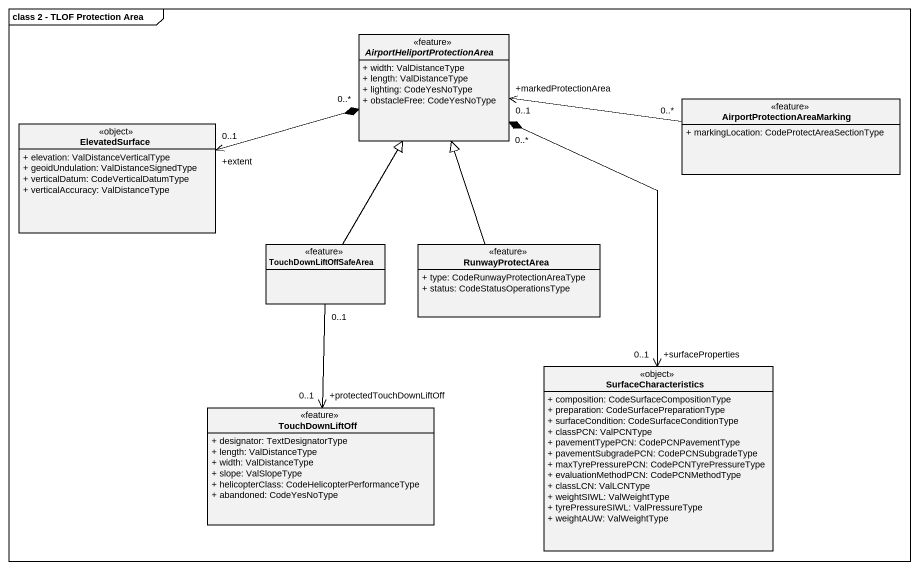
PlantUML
@startuml
mainframe class 2 - TLOF Protection Area
hide circle
hide empty members
skinparam classAttributeIconSize 0
abstract class "AirportHeliportProtectionArea" as AirportHeliportProtectionAre <<feature>> {
  + width: ValDistanceType
  + length: ValDistanceType
  + lighting: CodeYesNoType
  + obstacleFree: CodeYesNoType
}
class AirportProtectionAreaMarking <<feature>> {
  + markingLocation: CodeProtectAreaSectionType
}
class ElevatedSurface <<object>> {
  + elevation: ValDistanceVerticalType
  + geoidUndulation: ValDistanceSignedType
  + verticalDatum: CodeVerticalDatumType
  + verticalAccuracy: ValDistanceType
}
class TouchDownLiftOffSafeArea <<feature>>
class RunwayProtectArea <<feature>> {
  + type: CodeRunwayProtectionAreaType
  + status: CodeStatusOperationsType
}
class SurfaceCharacteristics <<object>> {
  + composition: CodeSurfaceCompositionType
  + preparation: CodeSurfacePreparationType
  + surfaceCondition: CodeSurfaceConditionType
  + classPCN: ValPCNType
  + pavementTypePCN: CodePCNPavementType
  + pavementSubgradePCN: CodePCNSubgradeType
  + maxTyrePressurePCN: CodePCNTyrePressureType
  + evaluationMethodPCN: CodePCNMethodType
  + classLCN: ValLCNType
  + weightSIWL: ValWeightType
  + tyrePressureSIWL: ValPressureType
  + weightAUW: ValWeightType
}
class TouchDownLiftOff <<feature>> {
  + designator: TextDesignatorType
  + length: ValDistanceType
  + width: ValDistanceType
  + slope: ValSlopeType
  + helicopterClass: CodeHelicopterPerformanceType
  + abandoned: CodeYesNoType
}
AirportHeliportProtectionAre "0..*" *-left-> "+extent\n0..1" ElevatedSurface
AirportHeliportProtectionAre "0..*" *--> "+surfaceProperties\n0..1" SurfaceCharacteristics
AirportProtectionAreaMarking "0..*" -left-> "+markedProtectionArea\n0..1" AirportHeliportProtectionAre
TouchDownLiftOffSafeArea -up-|> AirportHeliportProtectionAre
TouchDownLiftOffSafeArea "0..1" --> "+protectedTouchDownLiftOff\n0..1" TouchDownLiftOff
RunwayProtectArea -up-|> AirportHeliportProtectionAre
@enduml
